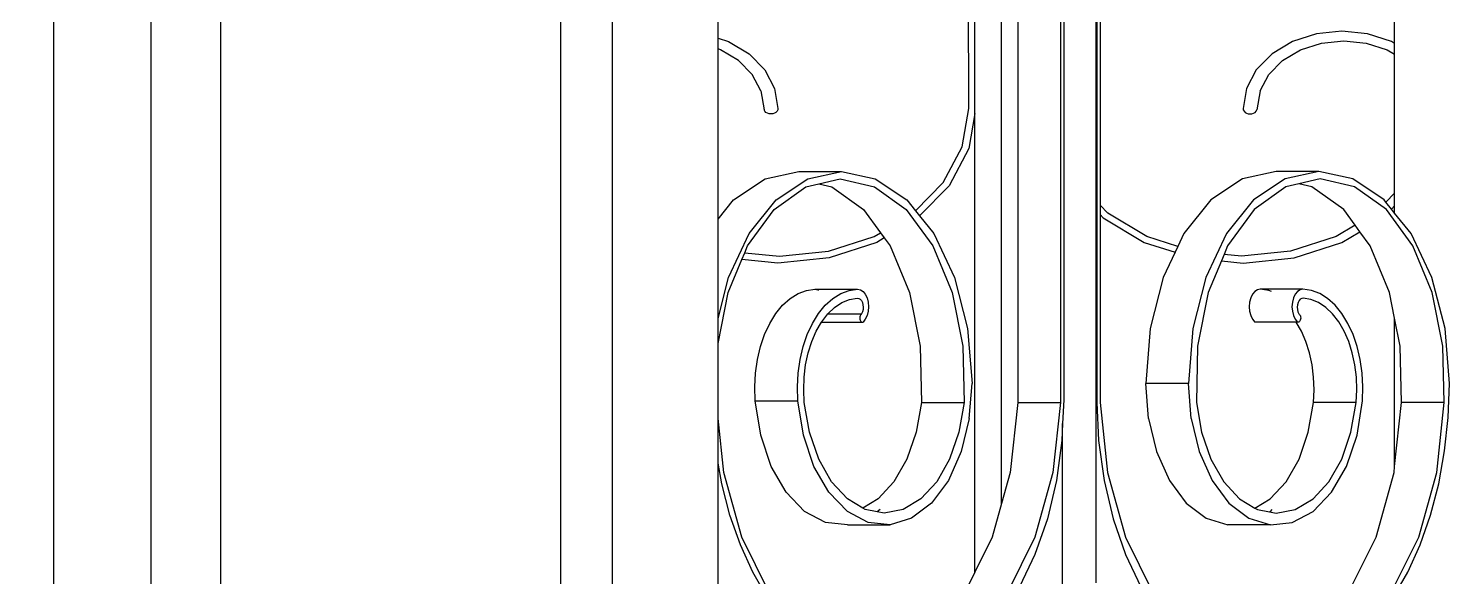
# Model space of a CAD drawing. Header units: millimetres. Extents: x 173236 to 801264, y -94969 to 615039.
# Drawn here: x 550756.3 to 551023.7, y -1548 to -1445.1 of the extents above; entities that cross this region are included whole.
import ezdxf

# ---------------------------------------------------------------- set-up
doc = ezdxf.new("R2010")
doc.units = ezdxf.units.MM
doc.header["$MEASUREMENT"] = 0
doc.header["$PDMODE"] = 2
for name, color, linetype in [('VOX-A-ANNO-DIMS', 160, 'Continuous'), ('VOX-A-STAIRS-STEPS', 140, 'Continuous'), ('VOX-A-WALL-PATT', 233, 'Continuous')]:
    doc.layers.add(name, color=color, linetype=linetype)
doc.styles.add('1.5 mm Rotis Annotative', font='', dxfattribs={"height": 1.5})
doc.styles.get('1.5 mm Rotis Annotative').set_extended_font_data('Rotis Sans Serif')
doc.dimstyles.new('1.5 mm Rotis Annotative', dxfattribs={"dimtxt": 1.5, "dimasz": 1, "dimexe": 1.5, "dimexo": 0, "dimgap": 1, "dimtad": 1, "dimdec": 0, "dimrnd": 5, "dimzin": 0, "dimdsep": 46, "dimtxsty": '1.5 mm Rotis Annotative', "dimblk": 'ARCHTICK', "dimcen": 0.09, "dimdle": 1, "dimadec": 0, "dimazin": 0, "dimtfac": 1, "dimtdec": 0, "dimtofl": 0, "dimtmove": 1, "dimatfit": 3, "dimfxl": 2, "dimfxlon": 1, "dimtolj": 1, "dimtzin": 0, "dimarcsym": 0})

# ---------------------------------------------------------------- blocks, each defined once
blk = doc.blocks.new('SS')
at = {"layer": 'VOX-A-WALL-PATT'}
for p, q in [((291639.46, -1001.49), (291639.46, -24.14)), ((291711.13, -359.95), (291711.13, -78.72)), ((291723.87, -359.91), (291723.87, -87.51)), ((291741.63, -370.53), (291741.63, -99.76)), ((291620.15, -250.72), (291620.15, -204.36)), ((291573.15, -264.48), (291573.15, -206.68)), ((291496.36, -251.71), (291496.36, -214.12)), ((291568.26, -335.86), (291568.26, -214.48)), ((291648.92, -404.57), (291648.92, -217.04)), ((291550.25, -229.45), (291550.25, -281.29)), ((291550.87, -229.45), (291550.87, -316.88)), ((291550.96, -316.88), (291550.96, -229.45)), ((291556.9, -229.45), (291556.9, -316.88)), ((291557.52, -229.45), (291557.52, -317.4)), ((291565.33, -229.45), (291565.33, -317.4)), ((291574.29, -263.59), (291574.34, -229.45)), ((291496.96, -251.35), (291501.32, -249.93)), ((291501.32, -249.93), (291506.01, -249.45)), ((291506.01, -249.45), (291510.69, -249.93)), ((291510.69, -249.93), (291515.05, -251.35)), ((291496.36, -251.71), (291496.96, -251.35)), ((291496.36, -253.67), (291496.36, -251.71)), ((291497.72, -252.85), (291496.36, -253.67)), ((291501.55, -251.61), (291497.72, -252.85)), ((291505.65, -251.19), (291501.55, -251.61)), ((291509.76, -251.61), (291505.65, -251.19)), ((291513.58, -252.85), (291509.76, -251.61)), ((291516.87, -254.82), (291513.58, -252.85)), ((291515.05, -251.35), (291518.8, -253.59)), ((291618.22, -251.35), (291614.47, -253.59)), ((291616.4, -254.82), (291619.69, -252.85)), ((291620.15, -250.72), (291618.22, -251.35)), ((291619.69, -252.85), (291620.15, -252.7)), ((291620.15, -252.7), (291620.15, -250.72)), ((291620.15, -283.87), (291620.15, -252.7)), ((291496.36, -279.08), (291496.36, -253.67)), ((291519.39, -257.39), (291516.87, -254.82)), ((291518.8, -253.59), (291521.67, -256.52)), ((291614.47, -253.59), (291611.6, -256.52)), ((291613.88, -257.39), (291616.4, -254.82)), ((291520.97, -260.38), (291519.39, -257.39)), ((291521.67, -256.52), (291523.48, -259.93)), ((291611.6, -256.52), (291609.79, -259.93)), ((291612.3, -260.38), (291613.88, -257.39)), ((291520.97, -260.38), (291521.56, -263.85)), ((291523.48, -259.93), (291524.09, -263.59)), ((291609.79, -259.93), (291609.18, -263.59)), ((291612.3, -260.38), (291611.71, -263.85)), ((291524.09, -263.59), (291524.05, -263.85)), ((291575.47, -270.59), (291574.29, -263.59)), ((291609.18, -263.59), (291609.22, -263.85)), ((291521.68, -264.1), (291521.56, -263.85)), ((291521.89, -264.31), (291521.68, -264.1)), ((291522.16, -264.47), (291521.89, -264.31)), ((291522.47, -264.57), (291522.16, -264.47)), ((291522.8, -264.6), (291522.47, -264.57)), ((291523.14, -264.57), (291522.8, -264.6)), ((291523.45, -264.47), (291523.14, -264.57)), ((291523.72, -264.31), (291523.45, -264.47)), ((291523.92, -264.1), (291523.72, -264.31)), ((291524.05, -263.85), (291523.92, -264.1)), ((291573.15, -348.42), (291573.15, -264.48)), ((291573.15, -264.48), (291574.24, -270.91)), ((291609.22, -263.85), (291609.35, -264.1)), ((291609.35, -264.1), (291609.56, -264.31)), ((291609.56, -264.31), (291609.82, -264.47)), ((291609.82, -264.47), (291610.13, -264.57)), ((291610.13, -264.57), (291610.47, -264.6)), ((291610.47, -264.6), (291610.8, -264.57)), ((291610.8, -264.57), (291611.11, -264.47)), ((291611.11, -264.47), (291611.38, -264.31)), ((291611.38, -264.31), (291611.59, -264.1)), ((291611.59, -264.1), (291611.71, -263.85)), ((291574.24, -270.91), (291577.85, -277.73)), ((291578.93, -277.12), (291575.47, -270.59)), ((291498.28, -280.33), (291504.04, -276.46)), ((291503.68, -277.9), (291509.97, -276.46)), ((291504.04, -276.46), (291510.22, -275.14)), ((291509.97, -276.46), (291513.88, -277.36)), ((291510.22, -275.14), (291518.03, -275.14)), ((291510.22, -275.14), (291516.4, -276.46)), ((291516.4, -276.46), (291522.16, -280.33)), ((291518.03, -275.14), (291524.21, -276.46)), ((291524.21, -276.46), (291529.97, -280.33)), ((291591.37, -276.46), (291585.61, -280.33)), ((291597.55, -275.14), (291591.37, -276.46)), ((291597.8, -276.46), (291591.51, -277.9)), ((291603.74, -276.46), (291597.55, -275.14)), ((291605.37, -275.14), (291597.55, -275.14)), ((291601.7, -277.36), (291597.8, -276.46)), ((291609.49, -280.33), (291603.74, -276.46)), ((291611.55, -276.46), (291605.37, -275.14)), ((291617.31, -280.33), (291611.55, -276.46)), ((291496.36, -279.08), (291497.97, -280.72)), ((291496.36, -281.39), (291496.36, -279.08)), ((291497.88, -282.1), (291503.68, -277.9)), ((291505.69, -282.1), (291511.49, -277.9)), ((291511.49, -277.9), (291513.88, -277.36)), ((291513.88, -277.36), (291516.26, -277.9)), ((291516.26, -277.9), (291522.07, -282.1)), ((291577.85, -277.73), (291583.27, -283.25)), ((291584.03, -282.31), (291578.93, -277.12)), ((291591.51, -277.9), (291585.7, -282.1)), ((291599.32, -277.9), (291593.51, -282.1)), ((291601.7, -277.36), (291599.32, -277.9)), ((291604.09, -277.9), (291601.7, -277.36)), ((291609.89, -282.1), (291604.09, -277.9)), ((291496.94, -281.99), (291496.36, -281.39)), ((291496.36, -282.72), (291496.36, -281.39)), ((291496.94, -281.99), (291497.97, -280.72)), ((291497.97, -280.72), (291498.28, -280.33)), ((291522.16, -280.33), (291527.1, -286.49)), ((291529.97, -280.33), (291534.91, -286.49)), ((291548.84, -282.72), (291550.25, -281.29)), ((291550.25, -281.29), (291550.25, -283)), ((291585.61, -280.33), (291584.03, -282.31)), ((291614.44, -286.49), (291609.49, -280.33)), ((291620.15, -283.87), (291617.31, -280.33)), ((291493.01, -288.73), (291497.88, -282.1)), ((291493.33, -286.49), (291496.36, -282.72)), ((291496.36, -282.72), (291496.94, -281.99)), ((291503.61, -284.93), (291505.69, -282.1)), ((291522.07, -282.1), (291526.93, -288.73)), ((291541.68, -287.02), (291548.84, -282.72)), ((291549.67, -283.59), (291542.18, -288.09)), ((291550.25, -283), (291549.67, -283.59)), ((291550.25, -283), (291550.25, -317.4)), ((291583.27, -283.25), (291580.67, -286.49)), ((291585.7, -282.1), (291580.84, -288.73)), ((291584.03, -282.31), (291583.27, -283.25)), ((291593.51, -282.1), (291590.42, -286.32)), ((291614.76, -288.73), (291609.89, -282.1)), ((291620.15, -302), (291620.15, -283.87)), ((291489.54, -294.51), (291493.33, -286.49)), ((291500.83, -288.73), (291502.74, -286.13)), ((291502.74, -286.13), (291503.61, -284.93)), ((291506.01, -288.09), (291502.74, -286.13)), ((291503.61, -284.93), (291507.09, -287.02)), ((291507.09, -287.02), (291515.43, -289.72)), ((291527.1, -286.49), (291530.9, -294.51)), ((291534.91, -286.49), (291536.03, -288.85)), ((291536.03, -288.85), (291541.68, -287.02)), ((291580.67, -286.49), (291576.87, -294.51)), ((291590.42, -286.32), (291589.73, -287.27)), ((291591.59, -287.02), (291590.42, -286.32)), ((291599.93, -289.72), (291591.59, -287.02)), ((291618.24, -294.51), (291614.44, -286.49)), ((291489.47, -297.29), (291493.01, -288.73)), ((291497.28, -297.29), (291500.83, -288.73)), ((291514.73, -290.91), (291506.01, -288.09)), ((291515.43, -289.72), (291524.38, -290.64)), ((291526.93, -288.73), (291527.58, -290.31)), ((291536.03, -288.85), (291536.54, -289.91)), ((291542.18, -288.09), (291536.54, -289.91)), ((291580.84, -288.73), (291577.3, -297.29)), ((291588.65, -288.73), (291585.11, -297.29)), ((291589.73, -287.27), (291588.65, -288.73)), ((291589.73, -287.27), (291591.09, -288.09)), ((291591.09, -288.09), (291599.81, -290.91)), ((291608.89, -290.64), (291599.93, -289.72)), ((291615.27, -289.98), (291614.76, -288.73)), ((291524.09, -291.88), (291514.73, -290.91)), ((291528.06, -291.47), (291524.09, -291.88)), ((291524.38, -290.64), (291527.58, -290.31)), ((291527.58, -290.31), (291528.06, -291.47)), ((291528.06, -291.47), (291530.47, -297.29)), ((291536.54, -289.91), (291538.71, -294.51)), ((291599.81, -290.91), (291609.18, -291.88)), ((291615.27, -289.98), (291608.89, -290.64)), ((291609.18, -291.88), (291615.78, -291.2)), ((291615.78, -291.2), (291615.27, -289.98)), ((291618.3, -297.29), (291615.78, -291.2)), ((291487.15, -303.85), (291489.54, -294.51)), ((291530.9, -294.51), (291533.28, -303.85)), ((291538.71, -294.51), (291541.09, -303.85)), ((291576.87, -294.51), (291574.49, -303.85)), ((291620.15, -302), (291618.24, -294.51)), ((291487.52, -307.1), (291489.47, -297.29)), ((291496.36, -301.94), (291497.28, -297.29)), ((291508.62, -298.36), (291510.08, -297.45)), ((291510.08, -297.45), (291511.6, -296.87)), ((291511.6, -296.87), (291513.16, -296.65)), ((291513.16, -296.65), (291520.97, -296.65)), ((291513.16, -296.65), (291513.67, -296.76)), ((291513.67, -296.76), (291514.15, -297.08)), ((291514.15, -297.08), (291514.56, -297.59)), ((291514.56, -297.59), (291514.88, -298.26)), ((291518.87, -297.08), (291519.41, -296.87)), ((291519.41, -296.87), (291520.97, -296.65)), ((291520.97, -296.65), (291521.48, -296.76)), ((291521.48, -296.76), (291521.96, -297.08)), ((291521.96, -297.08), (291522.38, -297.59)), ((291522.38, -297.59), (291522.69, -298.26)), ((291530.47, -297.29), (291532.42, -307.1)), ((291577.3, -297.29), (291575.35, -307.1)), ((291585.11, -297.29), (291583.16, -307.1)), ((291593.21, -297.59), (291592.89, -298.26)), ((291593.62, -297.08), (291593.21, -297.59)), ((291594.1, -296.76), (291593.62, -297.08)), ((291594.61, -296.65), (291594.1, -296.76)), ((291602.42, -296.65), (291594.61, -296.65)), ((291596.17, -296.87), (291594.61, -296.65)), ((291597.69, -297.45), (291596.17, -296.87)), ((291599.15, -298.36), (291597.69, -297.45)), ((291601.91, -296.76), (291601.74, -296.87)), ((291602.42, -296.65), (291601.91, -296.76)), ((291603.98, -296.87), (291602.42, -296.65)), ((291605.5, -297.45), (291603.98, -296.87)), ((291606.96, -298.36), (291605.5, -297.45)), ((291620.15, -306.57), (291618.3, -297.29)), ((291506.01, -301.12), (291507.26, -299.59)), ((291507.26, -299.59), (291508.62, -298.36)), ((291507.71, -301.18), (291508.95, -300)), ((291508.95, -300), (291510.28, -299.11)), ((291510.28, -299.11), (291511.67, -298.54)), ((291511.67, -298.54), (291513.1, -298.29)), ((291513.1, -298.29), (291513.37, -298.33)), ((291513.37, -298.33), (291513.63, -298.49)), ((291513.63, -298.49), (291513.85, -298.75)), ((291513.85, -298.75), (291514.03, -299.1)), ((291514.03, -299.1), (291514.14, -299.51)), ((291514.14, -299.51), (291514.19, -299.95)), ((291514.19, -299.95), (291514.16, -300.4)), ((291514.88, -298.26), (291515.08, -299.03)), ((291515.08, -299.03), (291515.15, -299.87)), ((291515.15, -299.87), (291515.08, -300.7)), ((291522.69, -298.26), (291522.89, -299.03)), ((291522.89, -299.03), (291522.96, -299.87)), ((291522.96, -299.87), (291522.89, -300.7)), ((291592.69, -299.03), (291592.63, -299.87)), ((291592.63, -299.87), (291592.69, -300.7)), ((291592.89, -298.26), (291592.69, -299.03)), ((291593.63, -299.51), (291593.59, -299.95)), ((291593.59, -299.95), (291593.61, -300.4)), ((291593.74, -299.1), (291593.63, -299.51)), ((291593.92, -298.75), (291593.74, -299.1)), ((291594.14, -298.49), (291593.92, -298.75)), ((291594.4, -298.33), (291594.14, -298.49)), ((291594.68, -298.29), (291594.4, -298.33)), ((291596.1, -298.54), (291594.68, -298.29)), ((291597.49, -299.11), (291596.1, -298.54)), ((291598.82, -300), (291597.49, -299.11)), ((291600.06, -301.18), (291598.82, -300)), ((291600.52, -299.59), (291599.15, -298.36)), ((291601.76, -301.12), (291600.52, -299.59)), ((291608.33, -299.59), (291606.96, -298.36)), ((291609.57, -301.12), (291608.33, -299.59)), ((291495.33, -307.1), (291496.36, -301.94)), ((291496.36, -329.09), (291496.36, -301.94)), ((291504.9, -302.92), (291506.01, -301.12)), ((291505.61, -304.31), (291506.59, -302.62)), ((291506.59, -302.62), (291507.71, -301.18)), ((291513.42, -304.31), (291514.37, -302.69)), ((291513.57, -301.73), (291513.55, -301.93)), ((291513.55, -301.93), (291513.57, -302.13)), ((291513.61, -301.54), (291513.57, -301.73)), ((291513.57, -302.13), (291513.62, -302.31)), ((291513.69, -301.38), (291513.61, -301.54)), ((291513.62, -302.31), (291513.7, -302.47)), ((291513.79, -301.26), (291513.69, -301.38)), ((291513.7, -302.47), (291513.79, -302.59)), ((291513.9, -301.18), (291513.79, -301.26)), ((291513.79, -302.59), (291513.91, -302.66)), ((291514.06, -300.82), (291513.9, -301.18)), ((291513.91, -302.66), (291514.03, -302.69)), ((291514.03, -302.69), (291514.15, -302.66)), ((291514.16, -300.4), (291514.06, -300.82)), ((291514.56, -302.15), (291514.15, -302.66)), ((291514.15, -302.66), (291514.37, -302.69)), ((291514.37, -302.69), (291514.38, -302.66)), ((291514.37, -302.69), (291521.72, -302.66)), ((291514.88, -301.48), (291514.56, -302.15)), ((291515.08, -300.7), (291514.88, -301.48)), ((291521.72, -302.66), (291521.84, -302.69)), ((291521.84, -302.69), (291521.96, -302.66)), ((291522.38, -302.15), (291521.96, -302.66)), ((291522.69, -301.48), (291522.38, -302.15)), ((291522.89, -300.7), (291522.69, -301.48)), ((291592.69, -300.7), (291592.89, -301.48)), ((291592.89, -301.48), (291593.21, -302.15)), ((291593.21, -302.15), (291593.62, -302.66)), ((291593.61, -300.4), (291593.71, -300.82)), ((291593.74, -302.69), (291593.62, -302.66)), ((291593.71, -300.82), (291593.87, -301.18)), ((291593.87, -302.66), (291593.74, -302.69)), ((291593.87, -301.18), (291593.99, -301.26)), ((291600.06, -301.18), (291593.87, -301.18)), ((291593.98, -302.59), (291593.87, -302.66)), ((291601.2, -302.66), (291593.87, -302.66)), ((291601.22, -302.69), (291593.87, -302.66)), ((291594.08, -302.47), (291593.98, -302.59)), ((291593.99, -301.26), (291594.08, -301.38)), ((291594.08, -301.38), (291594.16, -301.54)), ((291594.15, -302.31), (291594.08, -302.47)), ((291594.2, -302.13), (291594.15, -302.31)), ((291594.16, -301.54), (291594.2, -301.73)), ((291594.2, -301.73), (291594.22, -301.93)), ((291594.22, -301.93), (291594.2, -302.13)), ((291601.18, -302.62), (291600.06, -301.18)), ((291601.2, -302.66), (291601.18, -302.62)), ((291601.22, -302.69), (291601.2, -302.66)), ((291602.17, -304.31), (291601.22, -302.69)), ((291602.87, -302.92), (291601.76, -301.12)), ((291610.68, -302.92), (291609.57, -301.12)), ((291620.15, -306.57), (291620.15, -302)), ((291486.34, -313.88), (291487.15, -303.85)), ((291503.21, -307.16), (291503.97, -304.94)), ((291503.97, -304.94), (291504.9, -302.92)), ((291504.77, -306.21), (291505.61, -304.31)), ((291512.59, -306.21), (291513.42, -304.31)), ((291533.28, -303.85), (291534.1, -313.88)), ((291541.09, -303.85), (291541.91, -313.88)), ((291574.49, -303.85), (291573.67, -313.88)), ((291603, -306.21), (291602.17, -304.31)), ((291603.81, -304.94), (291602.87, -302.92)), ((291604.56, -307.16), (291603.81, -304.94)), ((291611.62, -304.94), (291610.68, -302.92)), ((291612.37, -307.16), (291611.62, -304.94)), ((291487.32, -317.4), (291487.52, -307.1)), ((291495.13, -317.4), (291495.33, -307.1)), ((291502.65, -309.53), (291503.21, -307.16)), ((291504.12, -308.28), (291504.77, -306.21)), ((291511.93, -308.28), (291512.59, -306.21)), ((291532.42, -307.1), (291532.63, -317.4)), ((291575.35, -307.1), (291575.14, -317.4)), ((291583.16, -307.1), (291582.95, -317.4)), ((291603.66, -308.28), (291603, -306.21)), ((291605.12, -309.53), (291604.56, -307.16)), ((291612.93, -309.53), (291612.37, -307.16)), ((291620.15, -320.33), (291620.15, -306.57)), ((291502.3, -312), (291502.65, -309.53)), ((291503.36, -312.76), (291503.64, -310.47)), ((291503.64, -310.47), (291504.12, -308.28)), ((291511.18, -312.76), (291511.45, -310.47)), ((291511.45, -310.47), (291511.93, -308.28)), ((291604.13, -310.47), (291603.66, -308.28)), ((291604.41, -312.76), (291604.13, -310.47)), ((291605.47, -312), (291605.12, -309.53)), ((291613.28, -312), (291612.93, -309.53)), ((291502.17, -314.53), (291502.3, -312)), ((291503.29, -315.08), (291503.36, -312.76)), ((291511.1, -315.08), (291511.18, -312.76)), ((291604.48, -315.08), (291604.41, -312.76)), ((291605.6, -314.53), (291605.47, -312)), ((291613.42, -314.53), (291613.28, -312)), ((291486.56, -320.11), (291486.34, -313.88)), ((291502.25, -317.06), (291502.17, -314.53)), ((291503.41, -317.4), (291503.29, -315.08)), ((291511.22, -317.4), (291511.1, -315.08)), ((291533.59, -320.33), (291534.1, -313.88)), ((291534.1, -313.88), (291541.91, -313.88)), ((291541.41, -320.33), (291541.91, -313.88)), ((291574.18, -320.33), (291573.67, -313.88)), ((291604.36, -317.4), (291604.48, -315.08)), ((291605.52, -317.06), (291605.6, -314.53)), ((291613.33, -317.06), (291613.42, -314.53)), ((291487.32, -317.4), (291495.13, -317.4)), ((291488.66, -330.19), (291487.32, -317.4)), ((291496.36, -329.09), (291495.13, -317.4)), ((291503.24, -323.36), (291502.25, -317.06)), ((291503.41, -317.4), (291511.22, -317.4)), ((291504.35, -322.83), (291503.41, -317.4)), ((291512.16, -322.83), (291511.22, -317.4)), ((291532.63, -317.4), (291531.69, -322.83)), ((291550.25, -317.4), (291548.9, -330.19)), ((291550.85, -317.4), (291550.53, -324.35)), ((291550.87, -316.88), (291550.85, -317.4)), ((291550.85, -317.4), (291550.96, -317.4)), ((291550.87, -316.88), (291550.96, -316.88)), ((291550.96, -317.4), (291550.96, -316.88)), ((291550.96, -350.36), (291550.96, -317.4)), ((291556.9, -316.88), (291557.1, -321.25)), ((291557.52, -317.4), (291558.87, -330.19)), ((291565.33, -317.4), (291557.52, -317.4)), ((291565.33, -317.4), (291566.68, -330.19)), ((291582.95, -317.4), (291575.14, -317.4)), ((291575.14, -317.4), (291576.09, -322.83)), ((291582.95, -317.4), (291583.9, -322.83)), ((291603.42, -322.83), (291604.36, -317.4)), ((291604.53, -323.36), (291605.52, -317.06)), ((291613.33, -317.06), (291605.52, -317.06)), ((291612.34, -323.36), (291613.33, -317.06)), ((291487.22, -326.25), (291486.56, -320.11)), ((291533.59, -320.33), (291532.12, -326.37)), ((291541.41, -320.33), (291539.93, -326.37)), ((291574.18, -320.33), (291575.65, -326.37)), ((291619.11, -330.19), (291620.15, -320.33)), ((291620.15, -328.5), (291620.15, -320.33)), ((291505.16, -329.07), (291503.24, -323.36)), ((291506.05, -327.75), (291504.35, -322.83)), ((291513.86, -327.75), (291512.16, -322.83)), ((291531.69, -322.83), (291529.99, -327.75)), ((291557.1, -413.27), (291557.1, -321.25)), ((291557.1, -321.25), (291557.24, -324.35)), ((291576.09, -322.83), (291577.78, -327.75)), ((291583.9, -322.83), (291585.59, -327.75)), ((291601.72, -327.75), (291603.42, -322.83)), ((291602.61, -329.07), (291604.53, -323.36)), ((291610.42, -329.07), (291612.34, -323.36)), ((291488.31, -332.24), (291487.22, -326.25)), ((291550.53, -324.35), (291549.53, -331.67)), ((291557.24, -324.35), (291558.25, -331.67)), ((291508.41, -331.89), (291506.05, -327.75)), ((291516.22, -331.89), (291513.86, -327.75)), ((291529.99, -327.75), (291527.63, -331.89)), ((291532.12, -326.37), (291529.76, -331.63)), ((291539.93, -326.37), (291537.57, -331.63)), ((291575.65, -326.37), (291578.01, -331.63)), ((291577.78, -327.75), (291580.14, -331.89)), ((291585.59, -327.75), (291587.96, -331.89)), ((291599.36, -331.89), (291601.72, -327.75)), ((291619.47, -332.24), (291620.15, -328.5)), ((291620.15, -351), (291620.15, -328.5)), ((291491.96, -342.03), (291488.66, -330.19)), ((291496.47, -330.19), (291496.36, -329.09)), ((291499.77, -342.03), (291496.47, -330.19)), ((291507.9, -333.82), (291505.16, -329.07)), ((291548.9, -330.19), (291545.61, -342.03)), ((291558.87, -330.19), (291562.16, -342.03)), ((291566.68, -330.19), (291568.26, -335.86)), ((291599.87, -333.82), (291602.61, -329.07)), ((291607.68, -333.82), (291610.42, -329.07)), ((291615.82, -342.03), (291619.11, -330.19)), ((291489.81, -337.98), (291488.31, -332.24)), ((291511.28, -337.31), (291507.9, -333.82)), ((291511.3, -335.03), (291508.41, -331.89)), ((291519.11, -335.03), (291516.22, -331.89)), ((291527.63, -331.89), (291524.74, -335.03)), ((291529.76, -331.63), (291526.67, -335.78)), ((291537.57, -331.63), (291534.48, -335.78)), ((291549.53, -331.67), (291547.87, -338.67)), ((291558.25, -331.67), (291559.9, -338.67)), ((291578.01, -331.63), (291581.1, -335.78)), ((291580.14, -331.89), (291583.04, -335.03)), ((291587.96, -331.89), (291590.85, -335.03)), ((291596.47, -335.03), (291599.36, -331.89)), ((291596.49, -337.31), (291599.87, -333.82)), ((291604.3, -337.31), (291607.68, -333.82)), ((291617.96, -337.98), (291619.47, -332.24)), ((291514.57, -336.98), (291511.3, -335.03)), ((291521.93, -336.71), (291519.11, -335.03)), ((291521.93, -336.71), (291521.47, -336.98)), ((291524.74, -335.03), (291521.93, -336.71)), ((291526.67, -335.78), (291523.04, -338.54)), ((291534.48, -335.78), (291530.85, -338.54)), ((291568.26, -335.86), (291569.97, -342.03)), ((291581.1, -335.78), (291584.73, -338.54)), ((291583.04, -335.03), (291586.3, -336.98)), ((291590.85, -335.03), (291593.66, -336.71)), ((291593.21, -336.98), (291593.66, -336.71)), ((291593.66, -336.71), (291596.47, -335.03)), ((291491.71, -343.41), (291489.81, -337.98)), ((291515.09, -339.33), (291511.28, -337.31)), ((291518.02, -337.64), (291514.57, -336.98)), ((291519.1, -339.75), (291515.09, -339.33)), ((291519.26, -337.4), (291518.02, -337.64)), ((291519.09, -337.31), (291518.77, -336.98)), ((291519.26, -337.4), (291519.09, -337.31)), ((291523.04, -338.54), (291519.1, -339.75)), ((291521.47, -336.98), (291519.26, -337.4)), ((291530.85, -338.54), (291526.91, -339.75)), ((291547.87, -338.67), (291545.61, -345.2)), ((291559.9, -338.67), (291562.16, -345.2)), ((291584.73, -338.54), (291588.67, -339.75)), ((291586.3, -336.98), (291589.75, -337.64)), ((291588.67, -339.75), (291592.68, -339.33)), ((291589.75, -337.64), (291591.04, -337.39)), ((291590.49, -336.98), (291591.04, -337.39)), ((291591.04, -337.39), (291593.21, -336.98)), ((291592.68, -339.33), (291596.49, -337.31)), ((291596.49, -339.75), (291600.49, -339.33)), ((291600.49, -339.33), (291604.3, -337.31)), ((291616.06, -343.41), (291617.96, -337.98)), ((291519.1, -339.75), (291526.91, -339.75)), ((291596.49, -339.75), (291588.67, -339.75)), ((291493.98, -348.45), (291491.71, -343.41)), ((291496.98, -352.13), (291491.96, -342.03)), ((291504.79, -352.13), (291499.77, -342.03)), ((291545.61, -342.03), (291540.58, -352.13)), ((291562.16, -342.03), (291567.19, -352.13)), ((291569.97, -342.03), (291573.15, -348.42)), ((291610.79, -352.13), (291615.82, -342.03)), ((291613.79, -348.45), (291616.06, -343.41)), ((291545.61, -345.2), (291542.78, -351.13)), ((291562.16, -345.2), (291564.99, -351.13)), ((291496.36, -352.62), (291493.98, -348.45)), ((291573.15, -348.42), (291575, -352.13)), ((291611.18, -353.03), (291613.79, -348.45))]:
    blk.add_line(p, q, dxfattribs=at)
blk = doc.blocks.new('_ArchTick')
at = {"color": 0, "linetype": 'ByBlock', "const_width": 0.15}
blk.add_lwpolyline([(-0.5, -0.5), (0.5, 0.5)], dxfattribs=at)
blk = doc.blocks.new('*D663')
at = {"layer": 'Defpoints', "color": 0, "transparency": 16777216}
for p in [(537437.71, -523.82), (560519.09, -523.82), (553695.97, -1723.82)]:
    blk.add_point(p, dxfattribs=at)
at = {"layer": 'VOX-A-ANNO-DIMS', "color": 0, "lineweight": -2, "transparency": 16777216}
for p, q in [((537437.71, -1823.82), (537437.71, -423.82)), ((537637.71, -523.82), (537287.71, -523.82)), ((537637.71, -1723.82), (537287.71, -1723.82))]:
    blk.add_line(p, q, dxfattribs=at)
at = {"layer": 'VOX-A-ANNO-DIMS', "color": 0, "lineweight": -2, "transparency": 16777216, "xscale": 100, "yscale": 100, "zscale": 100}
for p, rotation in [((537437.71, -523.82), 90), ((537437.71, -1723.82), 270)]:
    blk.add_blockref('_ArchTick', p, dxfattribs=dict(at, rotation=rotation))
at = {"layer": 'VOX-A-ANNO-DIMS', "color": 0, "transparency": 16777216, "insert": (537261.51, -1123.82), "char_height": 150, "attachment_point": 5, "rotation": 90, "style": '1.5 mm Rotis Annotative'}
blk.add_mtext('\\A1;1200', dxfattribs=at)
blk = doc.blocks.new('*D665')
at = {"layer": 'Defpoints', "color": 0, "transparency": 16777216}
for p in [(641539.18, 61543.32), (642299.94, 61543.32), (642299.94, 61417.89), (536630.73, -523.82), (560469.09, -523.82), (547516.89, -20473.82)]:
    blk.add_point(p, dxfattribs=at)
at = {"layer": 'VOX-A-ANNO-DIMS', "color": 0, "lineweight": -2, "transparency": 16777216}
for p, q in [((641539.18, 61543.32), (641539.18, 61267.89)), ((642299.94, 61543.32), (642299.94, 61267.89)), ((641439.18, 61417.89), (642399.94, 61417.89)), ((536630.73, -20573.82), (536630.73, -423.82)), ((536830.73, -523.82), (536480.73, -523.82)), ((536830.73, -20473.82), (536480.73, -20473.82))]:
    blk.add_line(p, q, dxfattribs=at)
at = {"layer": 'VOX-A-ANNO-DIMS', "color": 0, "lineweight": -2, "transparency": 16777216, "xscale": 100, "yscale": 100, "zscale": 100}
for p, rotation in [((641539.18, 61417.89), 180), ((536630.73, -523.82), 90), ((536630.73, -20473.82), 270)]:
    blk.add_blockref('_ArchTick', p, dxfattribs=dict(at, rotation=rotation))
blk.add_blockref('_ArchTick', (642299.94, 61417.89), dxfattribs=at)
at = {"layer": 'VOX-A-ANNO-DIMS', "color": 0, "transparency": 16777216, "insert": (641919.56, 61594.09), "char_height": 150, "attachment_point": 5, "style": '1.5 mm Rotis Annotative'}
blk.add_mtext('\\A1;760', dxfattribs=at)
at = {"layer": 'VOX-A-ANNO-DIMS', "color": 0, "transparency": 16777216, "insert": (536454.54, -10498.82), "char_height": 150, "attachment_point": 5, "rotation": 90, "style": '1.5 mm Rotis Annotative'}
blk.add_mtext('\\A1;19950', dxfattribs=at)

msp = doc.modelspace()

# ---------------------------------------------------------------- block references
at = {"layer": 'VOX-A-STAIRS-STEPS', "xscale": -1.024232788984593, "yscale": 1.024232788984593, "zscale": 1.024232788984593}
msp.add_blockref('SS', (849572.41, -1190.1), dxfattribs=at)

# ---------------------------------------------------------------- dimensions: what is measured, and where the dimension line sits
at = {"layer": 'VOX-A-ANNO-DIMS'}
for base, p1, p2, picture, middle in [((536630.73, -523.82), (547516.89, -20473.82), (560469.09, -523.82), '*D665', (536454.54, -10498.82)), ((537437.71, -523.82), (553695.97, -1723.82), (560519.09, -523.82), '*D663', (537261.51, -1123.82))]:
    dim = msp.add_linear_dim(base=base, p1=p1, p2=p2, angle=270, dimstyle='1.5 mm Rotis Annotative', dxfattribs=at)
    dim.commit()
    dim.dimension.update_dxf_attribs({"geometry": picture, "text_midpoint": middle})

doc.saveas('drawing.dxf')
